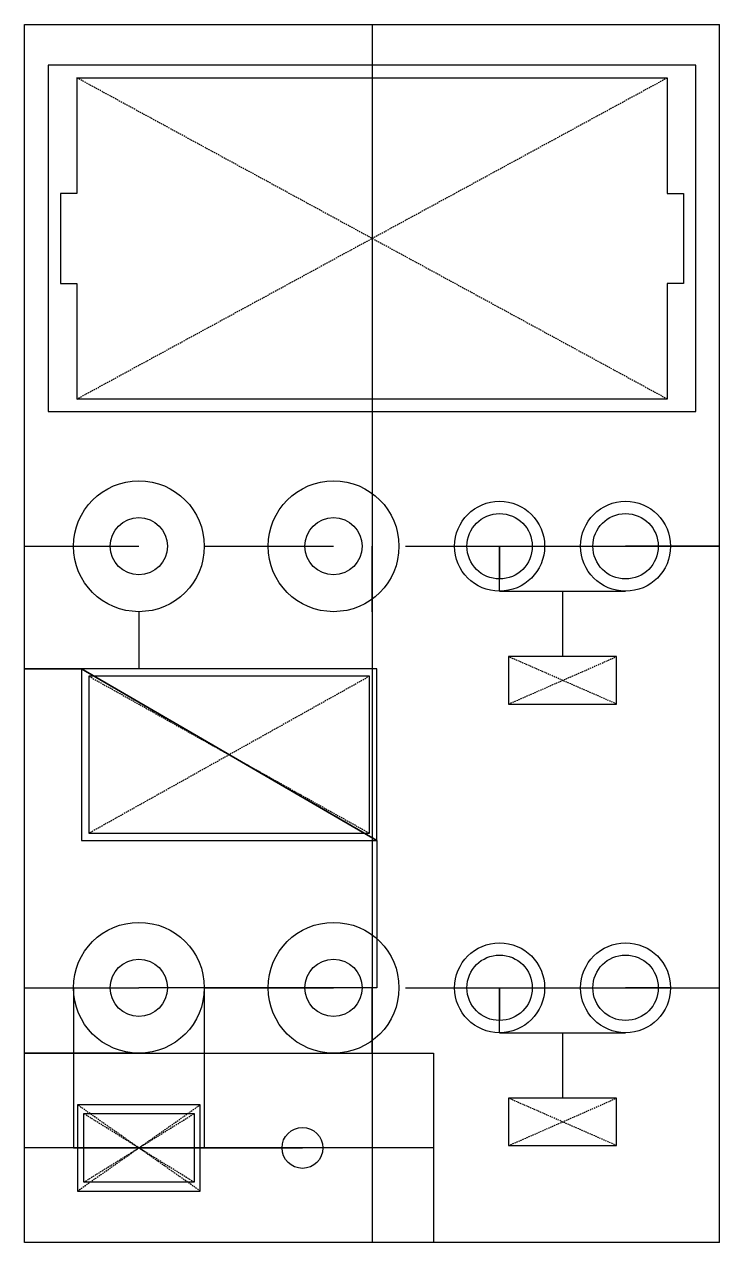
# Model space of a CAD drawing. Header units: millimetres. Extents: x 0 to 85, y 0 to 149.
import ezdxf

# ---------------------------------------------------------------- set-up
doc = ezdxf.new("R2010")
doc.units = ezdxf.units.MM
doc.linetypes.add('DASHED', pattern=[0.2067, 0.1654, -0.0413])

msp = doc.modelspace()

# ---------------------------------------------------------------- linework, layer by layer
for p, q in [((42.5, 149), (42.5, 0)), ((42.5, 149), (42.5, 144)), ((85, 0), (85, 149)), ((85, 0), (85, 149)), ((42.5, 144), (42.5, 101.64)), ((6.4, 142.47), (78.6, 142.47)), ((78.6, 103.17), (6.4, 103.17)), ((42.5, 103.17), (42.5, 93.17)), ((42.5, 101.64), (82.075, 101.64)), ((42.5, 93.17), (42.5, 77.17)), ((0, 85.17), (6, 85.17)), ((6, 85.17), (14, 85.17)), ((22, 85.17), (29.8, 85.17)), ((29.8, 85.17), (37.8, 85.17)), ((42.5, 77.17), (42.5, 85.17)), ((46.6, 85.17), (85, 85.17)), ((46.6, 85.17), (52.6, 85.17)), ((52.6, 85.17), (58.1, 85.17)), ((79, 85.17), (73.5, 85.17)), ((85, 85.17), (79, 85.17)), ((58.1, 79.67), (73.5, 79.67)), ((65.8, 79.67), (65.8, 71.67)), ((0, 31.17), (6, 31.17)), ((6, 31.17), (14, 31.17)), ((6, 31.17), (6, 11.585)), ((22, 31.17), (29.8, 31.17)), ((22, 31.17), (22, 11.585)), ((29.8, 31.17), (37.8, 31.17)), ((46.6, 31.17), (85, 31.17)), ((52.6, 31.17), (58.1, 31.17)), ((79, 31.17), (73.5, 31.17)), ((58.1, 25.67), (73.5, 25.67)), ((65.8, 25.67), (65.8, 17.67)), ((14, 23.17), (0, 23.17)), ((0, 23.17), (50, 23.17)), ((0, 0), (0, 23.17)), ((50, 23.17), (50, 0)), ((50, 11.585), (0, 11.585)), ((6, 11.585), (22, 11.585)), ((21.5, 11.585), (34, 11.585)), ((50, 0), (0, 0))]:
    msp.add_line(p, q)
at = {"color": 190, "linetype": 'DASHED', "lineweight": 25, "true_color": 0x8018ff}
for p, q in [((78.6, 103.17), (6.4, 142.47)), ((6.4, 103.17), (78.6, 142.47)), ((72.4, 65.87), (59.2, 71.67)), ((59.2, 65.87), (72.4, 71.67)), ((42.2, 69.27), (7.9, 50.07)), ((7.9, 69.27), (42.2, 50.07)), ((21.5, 6.315), (6.5, 16.855)), ((6.5, 6.315), (21.5, 16.855)), ((59.2, 11.87), (72.4, 17.67)), ((72.4, 11.87), (59.2, 17.67)), ((20.75, 7.385), (7.25, 15.785)), ((7.25, 7.385), (20.75, 15.785))]:
    msp.add_line(p, q, dxfattribs=at)
for points in [[(85, 0), (0, 0), (0, 149), (85, 149)], [(6.4, 142.47), (6.4, 128.32), (4.4, 128.32), (4.4, 117.32), (6.4, 117.32), (6.4, 103.17)], [(78.6, 142.47), (78.6, 128.32), (80.6, 128.32), (80.6, 117.32), (78.6, 117.32), (78.6, 103.17)], [(58.1, 79.67), (58.1, 85.17), (58.1, 81.17)], [(14, 77.17), (14, 70.17), (0, 70.17), (7, 70.17)], [(72.4, 71.67), (59.2, 71.67), (59.2, 65.87), (72.4, 65.87), (72.4, 71.67), (59.2, 71.67)], [(43.1, 49.17), (43.1, 31.17), (14, 31.17)], [(42.5, 39.17), (42.5, 23.17), (42.5, 31.17)], [(58.1, 25.67), (58.1, 31.17), (58.1, 27.17)], [(21.5, 6.315), (21.5, 16.855), (6.5, 16.855), (6.5, 6.315), (21.5, 6.315), (21.5, 16.855)], [(72.4, 17.67), (59.2, 17.67), (59.2, 11.87), (72.4, 11.87), (72.4, 17.67), (59.2, 17.67)]]:
    msp.add_lwpolyline(points)
for points in [[(82.075, 101.64), (82.075, 144), (2.925, 144), (2.925, 101.64)], [(7, 70.17), (7, 49.17), (43.1, 49.17)], [(43.1, 49.17), (43.1, 70.17), (7, 70.17)], [(42.2, 69.27), (7.9, 69.27), (7.9, 50.07), (42.2, 50.07)], [(20.75, 7.385), (7.25, 7.385), (7.25, 15.785), (20.75, 15.785)]]:
    msp.add_lwpolyline(points, close=True)
for centre, radius in [((14, 85.17), 8), ((37.8, 85.17), 8), ((58.1, 85.17), 5.5), ((73.5, 85.17), 5.5), ((14, 85.17), 3.5), ((37.8, 85.17), 3.5), ((58.1, 85.17), 4), ((73.5, 85.17), 4), ((14, 31.17), 8), ((37.8, 31.17), 8), ((58.1, 31.17), 5.5), ((73.5, 31.17), 5.5), ((14, 31.17), 3.5), ((37.8, 31.17), 3.5), ((58.1, 31.17), 4), ((73.5, 31.17), 4), ((34, 11.585), 2.5)]:
    msp.add_circle(centre, radius)

doc.saveas('drawing.dxf')
